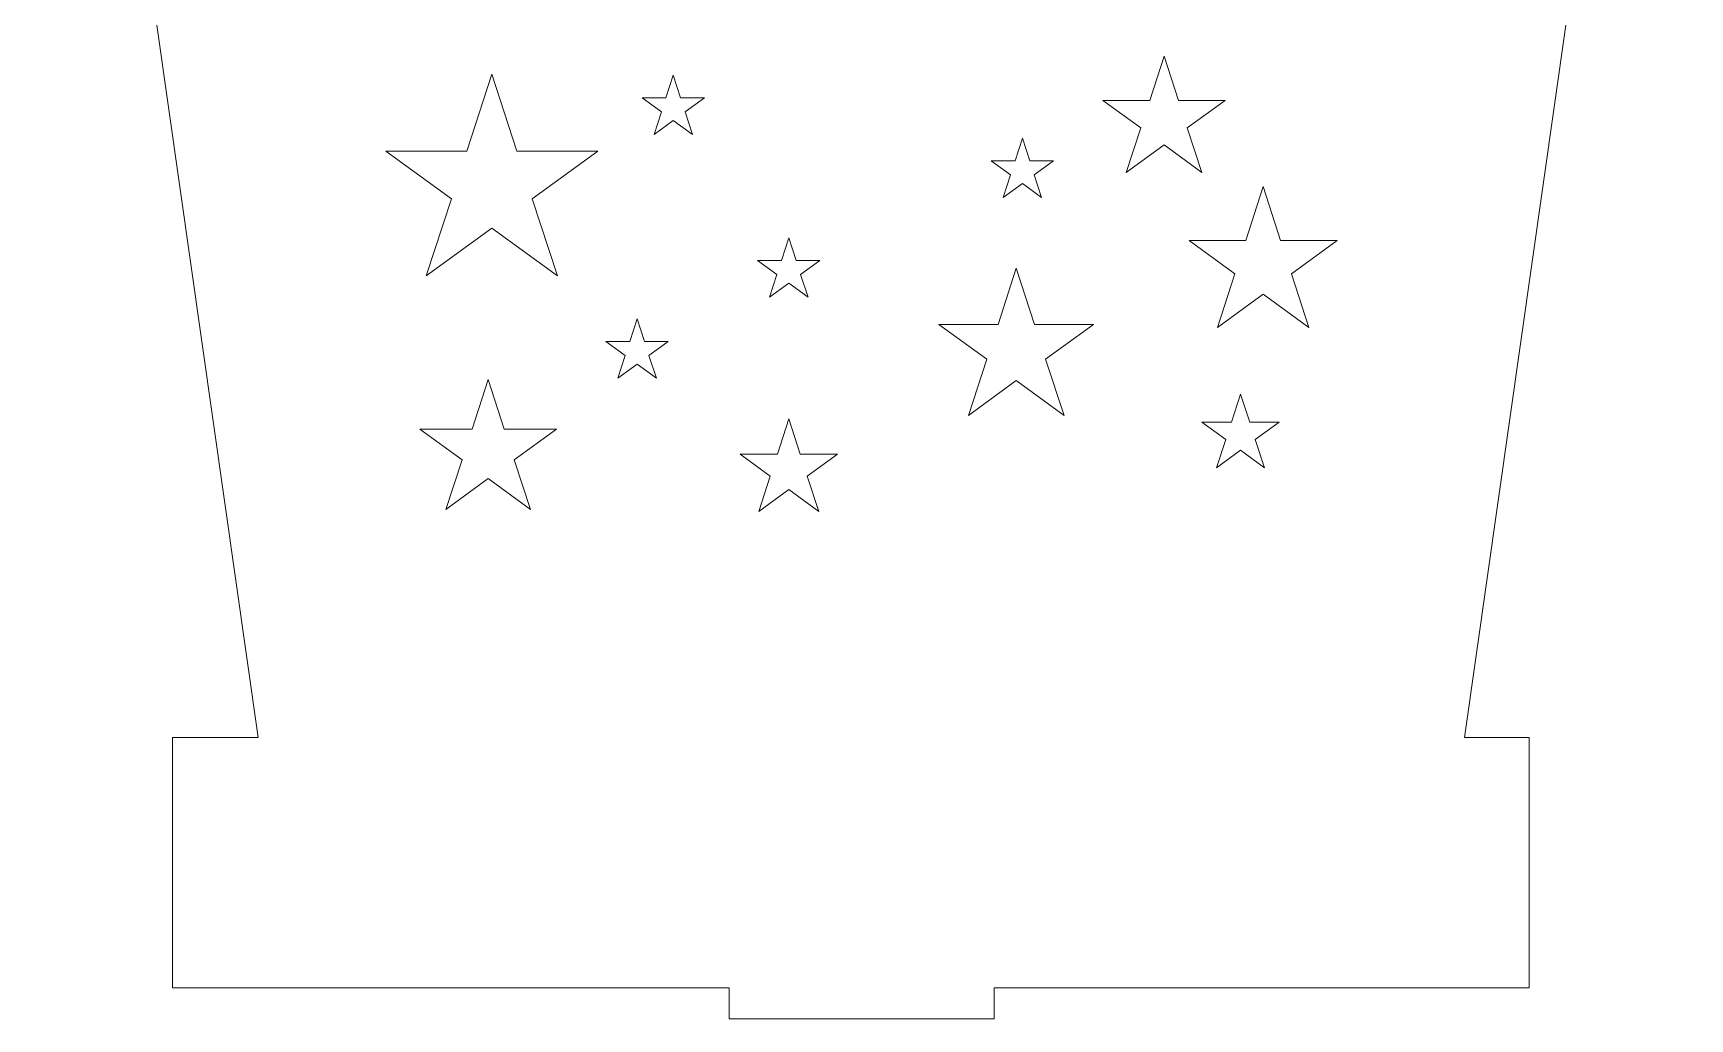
# Model space of a CAD drawing. Header units: millimetres. Extents: x -872 to 869, y -2161 to 2179.
# Drawn here: x -9.3 to 119.6, y -1720.7 to -1644.1 of the extents above; entities that cross this region are included whole.
import ezdxf

# ---------------------------------------------------------------- set-up
doc = ezdxf.new("R2010")
doc.units = ezdxf.units.MM
doc.header["$MEASUREMENT"] = 0
doc.layers.add('Layer 1', color=7, linetype='Continuous')

msp = doc.modelspace()

# ---------------------------------------------------------------- linework, layer by layer
at = {"layer": 'Layer 1', "color": 250, "lineweight": 9}
for points, knots in [([(-9.2652, -1574.1233), (-9.2652, -1574.1233), (-9.2652, -1575.7605), (-9.2652, -1575.7605), (-9.2652, -1575.7605), (-9.2652, -1575.7605), (8.2294, -1698.8588), (8.2294, -1698.8588), (8.2294, -1698.8588), (8.2294, -1698.8588), (1.5827, -1698.8588), (1.5827, -1698.8588), (1.5827, -1698.8588), (1.5827, -1698.8588), (1.5827, -1718.3389), (1.5827, -1718.3389), (1.5827, -1718.3389), (1.5827, -1718.3389), (44.8805, -1718.3389), (44.8805, -1718.3389)], [0, 0, 0, 0, 0.16666667, 0.16666667, 0.16666667, 0.16666667, 0.33333333, 0.33333333, 0.33333333, 0.33333333, 0.5, 0.5, 0.5, 0.5, 0.66666667, 0.66666667, 0.66666667, 0.66666667, 1, 1, 1, 1]), ([(65.4838, -1718.3389), (65.4838, -1718.3389), (107.1009, -1718.3389), (107.1009, -1718.3389), (107.1009, -1718.3389), (107.1009, -1718.3389), (107.1009, -1698.8588), (107.1009, -1698.8588), (107.1009, -1698.8588), (107.1009, -1698.8588), (102.0854, -1698.8588), (102.0854, -1698.8588), (102.0854, -1698.8588), (102.0854, -1698.8588), (119.5807, -1575.7605), (119.5807, -1575.7605), (119.5807, -1575.7605), (119.5807, -1575.7605), (119.6138, -1575.7605), (119.6138, -1575.7605), (119.6138, -1575.7605), (119.6138, -1575.7605), (119.6138, -1574.1233), (119.6138, -1574.1233)], [0, 0, 0, 0, 0.14285714, 0.14285714, 0.14285714, 0.14285714, 0.28571429, 0.28571429, 0.28571429, 0.28571429, 0.42857143, 0.42857143, 0.42857143, 0.42857143, 0.57142857, 0.57142857, 0.57142857, 0.57142857, 0.71428571, 0.71428571, 0.71428571, 0.71428571, 1, 1, 1, 1]), ([(78.7116, -1645.8429), (78.7116, -1645.8429), (79.8295, -1649.3061), (79.8295, -1649.3061), (79.8295, -1649.3061), (79.8295, -1649.3061), (83.4686, -1649.2991), (83.4686, -1649.2991), (83.4686, -1649.2991), (83.4686, -1649.2991), (80.5204, -1651.4325), (80.5204, -1651.4325), (80.5204, -1651.4325), (80.5204, -1651.4325), (81.6516, -1654.8913), (81.6516, -1654.8913), (81.6516, -1654.8913), (81.6516, -1654.8913), (78.7116, -1652.7466), (78.7116, -1652.7466), (78.7116, -1652.7466), (78.7116, -1652.7466), (75.7716, -1654.8913), (75.7716, -1654.8913), (75.7716, -1654.8913), (75.7716, -1654.8913), (76.9028, -1651.4325), (76.9028, -1651.4325), (76.9028, -1651.4325), (76.9028, -1651.4325), (73.9546, -1649.2991), (73.9546, -1649.2991), (73.9546, -1649.2991), (73.9546, -1649.2991), (77.5937, -1649.3061), (77.5937, -1649.3061), (77.5937, -1649.3061), (77.5937, -1649.3061), (78.7116, -1645.8429), (78.7116, -1645.8429)], [0, 0, 0, 0, 0.09090909, 0.09090909, 0.09090909, 0.09090909, 0.18181818, 0.18181818, 0.18181818, 0.18181818, 0.27272727, 0.27272727, 0.27272727, 0.27272727, 0.36363636, 0.36363636, 0.36363636, 0.36363636, 0.45454545, 0.45454545, 0.45454545, 0.45454545, 0.54545455, 0.54545455, 0.54545455, 0.54545455, 0.63636364, 0.63636364, 0.63636364, 0.63636364, 0.72727273, 0.72727273, 0.72727273, 0.72727273, 0.81818182, 0.81818182, 0.81818182, 0.81818182, 1, 1, 1, 1]), ([(26.4193, -1647.2345), (26.4193, -1647.2345), (28.3597, -1653.2455), (28.3597, -1653.2455), (28.3597, -1653.2455), (28.3597, -1653.2455), (34.6761, -1653.2335), (34.6761, -1653.2335), (34.6761, -1653.2335), (34.6761, -1653.2335), (29.5589, -1656.9363), (29.5589, -1656.9363), (29.5589, -1656.9363), (29.5589, -1656.9363), (31.5224, -1662.9398), (31.5224, -1662.9398), (31.5224, -1662.9398), (31.5224, -1662.9398), (26.4193, -1659.2173), (26.4193, -1659.2173), (26.4193, -1659.2173), (26.4193, -1659.2173), (21.3163, -1662.9398), (21.3163, -1662.9398), (21.3163, -1662.9398), (21.3163, -1662.9398), (23.2799, -1656.9363), (23.2799, -1656.9363), (23.2799, -1656.9363), (23.2799, -1656.9363), (18.1626, -1653.2335), (18.1626, -1653.2335), (18.1626, -1653.2335), (18.1626, -1653.2335), (24.479, -1653.2455), (24.479, -1653.2455), (24.479, -1653.2455), (24.479, -1653.2455), (26.4193, -1647.2345), (26.4193, -1647.2345)], [0, 0, 0, 0, 0.09090909, 0.09090909, 0.09090909, 0.09090909, 0.18181818, 0.18181818, 0.18181818, 0.18181818, 0.27272727, 0.27272727, 0.27272727, 0.27272727, 0.36363636, 0.36363636, 0.36363636, 0.36363636, 0.45454545, 0.45454545, 0.45454545, 0.45454545, 0.54545455, 0.54545455, 0.54545455, 0.54545455, 0.63636364, 0.63636364, 0.63636364, 0.63636364, 0.72727273, 0.72727273, 0.72727273, 0.72727273, 0.81818182, 0.81818182, 0.81818182, 0.81818182, 1, 1, 1, 1]), ([(40.5345, -1647.3219), (40.5345, -1647.3219), (41.1048, -1649.0888), (41.1048, -1649.0888), (41.1048, -1649.0888), (41.1048, -1649.0888), (42.9615, -1649.0853), (42.9615, -1649.0853), (42.9615, -1649.0853), (42.9615, -1649.0853), (41.4573, -1650.1737), (41.4573, -1650.1737), (41.4573, -1650.1737), (41.4573, -1650.1737), (42.0345, -1651.9385), (42.0345, -1651.9385), (42.0345, -1651.9385), (42.0345, -1651.9385), (40.5345, -1650.8442), (40.5345, -1650.8442), (40.5345, -1650.8442), (40.5345, -1650.8442), (39.0344, -1651.9385), (39.0344, -1651.9385), (39.0344, -1651.9385), (39.0344, -1651.9385), (39.6116, -1650.1737), (39.6116, -1650.1737), (39.6116, -1650.1737), (39.6116, -1650.1737), (38.1074, -1649.0853), (38.1074, -1649.0853), (38.1074, -1649.0853), (38.1074, -1649.0853), (39.9641, -1649.0888), (39.9641, -1649.0888), (39.9641, -1649.0888), (39.9641, -1649.0888), (40.5345, -1647.3219), (40.5345, -1647.3219)], [0, 0, 0, 0, 0.09090909, 0.09090909, 0.09090909, 0.09090909, 0.18181818, 0.18181818, 0.18181818, 0.18181818, 0.27272727, 0.27272727, 0.27272727, 0.27272727, 0.36363636, 0.36363636, 0.36363636, 0.36363636, 0.45454545, 0.45454545, 0.45454545, 0.45454545, 0.54545455, 0.54545455, 0.54545455, 0.54545455, 0.63636364, 0.63636364, 0.63636364, 0.63636364, 0.72727273, 0.72727273, 0.72727273, 0.72727273, 0.81818182, 0.81818182, 0.81818182, 0.81818182, 1, 1, 1, 1]), ([(67.6872, -1652.2216), (67.6872, -1652.2216), (68.2576, -1653.9886), (68.2576, -1653.9886), (68.2576, -1653.9886), (68.2576, -1653.9886), (70.1142, -1653.985), (70.1142, -1653.985), (70.1142, -1653.985), (70.1142, -1653.985), (68.61, -1655.0734), (68.61, -1655.0734), (68.61, -1655.0734), (68.61, -1655.0734), (69.1872, -1656.8382), (69.1872, -1656.8382), (69.1872, -1656.8382), (69.1872, -1656.8382), (67.6872, -1655.744), (67.6872, -1655.744), (67.6872, -1655.744), (67.6872, -1655.744), (66.1872, -1656.8382), (66.1872, -1656.8382), (66.1872, -1656.8382), (66.1872, -1656.8382), (66.7643, -1655.0734), (66.7643, -1655.0734), (66.7643, -1655.0734), (66.7643, -1655.0734), (65.2601, -1653.985), (65.2601, -1653.985), (65.2601, -1653.985), (65.2601, -1653.985), (67.1168, -1653.9886), (67.1168, -1653.9886), (67.1168, -1653.9886), (67.1168, -1653.9886), (67.6872, -1652.2216), (67.6872, -1652.2216)], [0, 0, 0, 0, 0.09090909, 0.09090909, 0.09090909, 0.09090909, 0.18181818, 0.18181818, 0.18181818, 0.18181818, 0.27272727, 0.27272727, 0.27272727, 0.27272727, 0.36363636, 0.36363636, 0.36363636, 0.36363636, 0.45454545, 0.45454545, 0.45454545, 0.45454545, 0.54545455, 0.54545455, 0.54545455, 0.54545455, 0.63636364, 0.63636364, 0.63636364, 0.63636364, 0.72727273, 0.72727273, 0.72727273, 0.72727273, 0.81818182, 0.81818182, 0.81818182, 0.81818182, 1, 1, 1, 1]), ([(86.4193, -1655.999), (86.4193, -1655.999), (87.7746, -1660.197), (87.7746, -1660.197), (87.7746, -1660.197), (87.7746, -1660.197), (92.186, -1660.1887), (92.186, -1660.1887), (92.186, -1660.1887), (92.186, -1660.1887), (88.612, -1662.7748), (88.612, -1662.7748), (88.612, -1662.7748), (88.612, -1662.7748), (89.9834, -1666.9679), (89.9834, -1666.9679), (89.9834, -1666.9679), (89.9834, -1666.9679), (86.4193, -1664.3679), (86.4193, -1664.3679), (86.4193, -1664.3679), (86.4193, -1664.3679), (82.8553, -1666.9679), (82.8553, -1666.9679), (82.8553, -1666.9679), (82.8553, -1666.9679), (84.2266, -1662.7748), (84.2266, -1662.7748), (84.2266, -1662.7748), (84.2266, -1662.7748), (80.6527, -1660.1887), (80.6527, -1660.1887), (80.6527, -1660.1887), (80.6527, -1660.1887), (85.0641, -1660.197), (85.0641, -1660.197), (85.0641, -1660.197), (85.0641, -1660.197), (86.4193, -1655.999), (86.4193, -1655.999)], [0, 0, 0, 0, 0.09090909, 0.09090909, 0.09090909, 0.09090909, 0.18181818, 0.18181818, 0.18181818, 0.18181818, 0.27272727, 0.27272727, 0.27272727, 0.27272727, 0.36363636, 0.36363636, 0.36363636, 0.36363636, 0.45454545, 0.45454545, 0.45454545, 0.45454545, 0.54545455, 0.54545455, 0.54545455, 0.54545455, 0.63636364, 0.63636364, 0.63636364, 0.63636364, 0.72727273, 0.72727273, 0.72727273, 0.72727273, 0.81818182, 0.81818182, 0.81818182, 0.81818182, 1, 1, 1, 1]), ([(49.5173, -1659.9795), (49.5173, -1659.9795), (50.0877, -1661.7464), (50.0877, -1661.7464), (50.0877, -1661.7464), (50.0877, -1661.7464), (51.9443, -1661.7429), (51.9443, -1661.7429), (51.9443, -1661.7429), (51.9443, -1661.7429), (50.4401, -1662.8313), (50.4401, -1662.8313), (50.4401, -1662.8313), (50.4401, -1662.8313), (51.0173, -1664.5961), (51.0173, -1664.5961), (51.0173, -1664.5961), (51.0173, -1664.5961), (49.5173, -1663.5019), (49.5173, -1663.5019), (49.5173, -1663.5019), (49.5173, -1663.5019), (48.0173, -1664.5961), (48.0173, -1664.5961), (48.0173, -1664.5961), (48.0173, -1664.5961), (48.5944, -1662.8313), (48.5944, -1662.8313), (48.5944, -1662.8313), (48.5944, -1662.8313), (47.0903, -1661.7429), (47.0903, -1661.7429), (47.0903, -1661.7429), (47.0903, -1661.7429), (48.9469, -1661.7464), (48.9469, -1661.7464), (48.9469, -1661.7464), (48.9469, -1661.7464), (49.5173, -1659.9795), (49.5173, -1659.9795)], [0, 0, 0, 0, 0.09090909, 0.09090909, 0.09090909, 0.09090909, 0.18181818, 0.18181818, 0.18181818, 0.18181818, 0.27272727, 0.27272727, 0.27272727, 0.27272727, 0.36363636, 0.36363636, 0.36363636, 0.36363636, 0.45454545, 0.45454545, 0.45454545, 0.45454545, 0.54545455, 0.54545455, 0.54545455, 0.54545455, 0.63636364, 0.63636364, 0.63636364, 0.63636364, 0.72727273, 0.72727273, 0.72727273, 0.72727273, 0.81818182, 0.81818182, 0.81818182, 0.81818182, 1, 1, 1, 1]), ([(67.2076, -1662.3421), (67.2076, -1662.3421), (68.6221, -1666.724), (68.6221, -1666.724), (68.6221, -1666.724), (68.6221, -1666.724), (73.2268, -1666.7152), (73.2268, -1666.7152), (73.2268, -1666.7152), (73.2268, -1666.7152), (69.4963, -1669.4145), (69.4963, -1669.4145), (69.4963, -1669.4145), (69.4963, -1669.4145), (70.9276, -1673.791), (70.9276, -1673.791), (70.9276, -1673.791), (70.9276, -1673.791), (67.2076, -1671.0773), (67.2076, -1671.0773), (67.2076, -1671.0773), (67.2076, -1671.0773), (63.4876, -1673.791), (63.4876, -1673.791), (63.4876, -1673.791), (63.4876, -1673.791), (64.9189, -1669.4145), (64.9189, -1669.4145), (64.9189, -1669.4145), (64.9189, -1669.4145), (61.1885, -1666.7152), (61.1885, -1666.7152), (61.1885, -1666.7152), (61.1885, -1666.7152), (65.7931, -1666.724), (65.7931, -1666.724), (65.7931, -1666.724), (65.7931, -1666.724), (67.2076, -1662.3421), (67.2076, -1662.3421)], [0, 0, 0, 0, 0.09090909, 0.09090909, 0.09090909, 0.09090909, 0.18181818, 0.18181818, 0.18181818, 0.18181818, 0.27272727, 0.27272727, 0.27272727, 0.27272727, 0.36363636, 0.36363636, 0.36363636, 0.36363636, 0.45454545, 0.45454545, 0.45454545, 0.45454545, 0.54545455, 0.54545455, 0.54545455, 0.54545455, 0.63636364, 0.63636364, 0.63636364, 0.63636364, 0.72727273, 0.72727273, 0.72727273, 0.72727273, 0.81818182, 0.81818182, 0.81818182, 0.81818182, 1, 1, 1, 1]), ([(37.7183, -1666.2768), (37.7183, -1666.2768), (38.2887, -1668.0437), (38.2887, -1668.0437), (38.2887, -1668.0437), (38.2887, -1668.0437), (40.1453, -1668.0402), (40.1453, -1668.0402), (40.1453, -1668.0402), (40.1453, -1668.0402), (38.6412, -1669.1286), (38.6412, -1669.1286), (38.6412, -1669.1286), (38.6412, -1669.1286), (39.2183, -1670.8934), (39.2183, -1670.8934), (39.2183, -1670.8934), (39.2183, -1670.8934), (37.7183, -1669.7992), (37.7183, -1669.7992), (37.7183, -1669.7992), (37.7183, -1669.7992), (36.2183, -1670.8934), (36.2183, -1670.8934), (36.2183, -1670.8934), (36.2183, -1670.8934), (36.7955, -1669.1286), (36.7955, -1669.1286), (36.7955, -1669.1286), (36.7955, -1669.1286), (35.2913, -1668.0402), (35.2913, -1668.0402), (35.2913, -1668.0402), (35.2913, -1668.0402), (37.1479, -1668.0437), (37.1479, -1668.0437), (37.1479, -1668.0437), (37.1479, -1668.0437), (37.7183, -1666.2768), (37.7183, -1666.2768)], [0, 0, 0, 0, 0.09090909, 0.09090909, 0.09090909, 0.09090909, 0.18181818, 0.18181818, 0.18181818, 0.18181818, 0.27272727, 0.27272727, 0.27272727, 0.27272727, 0.36363636, 0.36363636, 0.36363636, 0.36363636, 0.45454545, 0.45454545, 0.45454545, 0.45454545, 0.54545455, 0.54545455, 0.54545455, 0.54545455, 0.63636364, 0.63636364, 0.63636364, 0.63636364, 0.72727273, 0.72727273, 0.72727273, 0.72727273, 0.81818182, 0.81818182, 0.81818182, 0.81818182, 1, 1, 1, 1]), ([(26.1301, -1670.9912), (26.1301, -1670.9912), (27.3801, -1674.864), (27.3801, -1674.864), (27.3801, -1674.864), (27.3801, -1674.864), (31.4496, -1674.8562), (31.4496, -1674.8562), (31.4496, -1674.8562), (31.4496, -1674.8562), (28.1527, -1677.2418), (28.1527, -1677.2418), (28.1527, -1677.2418), (28.1527, -1677.2418), (29.4177, -1681.1097), (29.4177, -1681.1097), (29.4177, -1681.1097), (29.4177, -1681.1097), (26.1301, -1678.7114), (26.1301, -1678.7114), (26.1301, -1678.7114), (26.1301, -1678.7114), (22.8424, -1681.1097), (22.8424, -1681.1097), (22.8424, -1681.1097), (22.8424, -1681.1097), (24.1073, -1677.2418), (24.1073, -1677.2418), (24.1073, -1677.2418), (24.1073, -1677.2418), (20.8105, -1674.8562), (20.8105, -1674.8562), (20.8105, -1674.8562), (20.8105, -1674.8562), (24.88, -1674.864), (24.88, -1674.864), (24.88, -1674.864), (24.88, -1674.864), (26.1301, -1670.9912), (26.1301, -1670.9912)], [0, 0, 0, 0, 0.09090909, 0.09090909, 0.09090909, 0.09090909, 0.18181818, 0.18181818, 0.18181818, 0.18181818, 0.27272727, 0.27272727, 0.27272727, 0.27272727, 0.36363636, 0.36363636, 0.36363636, 0.36363636, 0.45454545, 0.45454545, 0.45454545, 0.45454545, 0.54545455, 0.54545455, 0.54545455, 0.54545455, 0.63636364, 0.63636364, 0.63636364, 0.63636364, 0.72727273, 0.72727273, 0.72727273, 0.72727273, 0.81818182, 0.81818182, 0.81818182, 0.81818182, 1, 1, 1, 1]), ([(84.663, -1672.1415), (84.663, -1672.1415), (85.3703, -1674.3325), (85.3703, -1674.3325), (85.3703, -1674.3325), (85.3703, -1674.3325), (87.6725, -1674.3281), (87.6725, -1674.3281), (87.6725, -1674.3281), (87.6725, -1674.3281), (85.8074, -1675.6779), (85.8074, -1675.6779), (85.8074, -1675.6779), (85.8074, -1675.6779), (86.523, -1677.8661), (86.523, -1677.8661), (86.523, -1677.8661), (86.523, -1677.8661), (84.663, -1676.5093), (84.663, -1676.5093), (84.663, -1676.5093), (84.663, -1676.5093), (82.803, -1677.8661), (82.803, -1677.8661), (82.803, -1677.8661), (82.803, -1677.8661), (83.5186, -1675.6779), (83.5186, -1675.6779), (83.5186, -1675.6779), (83.5186, -1675.6779), (81.6535, -1674.3281), (81.6535, -1674.3281), (81.6535, -1674.3281), (81.6535, -1674.3281), (83.9557, -1674.3325), (83.9557, -1674.3325), (83.9557, -1674.3325), (83.9557, -1674.3325), (84.663, -1672.1415), (84.663, -1672.1415)], [0, 0, 0, 0, 0.09090909, 0.09090909, 0.09090909, 0.09090909, 0.18181818, 0.18181818, 0.18181818, 0.18181818, 0.27272727, 0.27272727, 0.27272727, 0.27272727, 0.36363636, 0.36363636, 0.36363636, 0.36363636, 0.45454545, 0.45454545, 0.45454545, 0.45454545, 0.54545455, 0.54545455, 0.54545455, 0.54545455, 0.63636364, 0.63636364, 0.63636364, 0.63636364, 0.72727273, 0.72727273, 0.72727273, 0.72727273, 0.81818182, 0.81818182, 0.81818182, 0.81818182, 1, 1, 1, 1]), ([(49.5173, -1674.0663), (49.5173, -1674.0663), (50.407, -1676.8228), (50.407, -1676.8228), (50.407, -1676.8228), (50.407, -1676.8228), (53.3034, -1676.8172), (53.3034, -1676.8172), (53.3034, -1676.8172), (53.3034, -1676.8172), (50.957, -1678.5152), (50.957, -1678.5152), (50.957, -1678.5152), (50.957, -1678.5152), (51.8573, -1681.2681), (51.8573, -1681.2681), (51.8573, -1681.2681), (51.8573, -1681.2681), (49.5173, -1679.5612), (49.5173, -1679.5612), (49.5173, -1679.5612), (49.5173, -1679.5612), (47.1773, -1681.2681), (47.1773, -1681.2681), (47.1773, -1681.2681), (47.1773, -1681.2681), (48.0776, -1678.5152), (48.0776, -1678.5152), (48.0776, -1678.5152), (48.0776, -1678.5152), (45.7311, -1676.8172), (45.7311, -1676.8172), (45.7311, -1676.8172), (45.7311, -1676.8172), (48.6275, -1676.8228), (48.6275, -1676.8228), (48.6275, -1676.8228), (48.6275, -1676.8228), (49.5173, -1674.0663), (49.5173, -1674.0663)], [0, 0, 0, 0, 0.09090909, 0.09090909, 0.09090909, 0.09090909, 0.18181818, 0.18181818, 0.18181818, 0.18181818, 0.27272727, 0.27272727, 0.27272727, 0.27272727, 0.36363636, 0.36363636, 0.36363636, 0.36363636, 0.45454545, 0.45454545, 0.45454545, 0.45454545, 0.54545455, 0.54545455, 0.54545455, 0.54545455, 0.63636364, 0.63636364, 0.63636364, 0.63636364, 0.72727273, 0.72727273, 0.72727273, 0.72727273, 0.81818182, 0.81818182, 0.81818182, 0.81818182, 1, 1, 1, 1]), ([(65.4838, -1718.3387), (65.4838, -1718.3387), (65.4838, -1720.7484), (65.4838, -1720.7484), (65.4838, -1720.7484), (65.4838, -1720.7484), (44.8803, -1720.7484), (44.8803, -1720.7484), (44.8803, -1720.7484), (44.8803, -1720.7484), (44.8803, -1718.3387), (44.8803, -1718.3387)], [0, 0, 0, 0, 0.25, 0.25, 0.25, 0.25, 0.5, 0.5, 0.5, 0.5, 1, 1, 1, 1])]:
    msp.add_open_spline(points, degree=3, knots=knots, dxfattribs=at)

doc.saveas('drawing.dxf')
